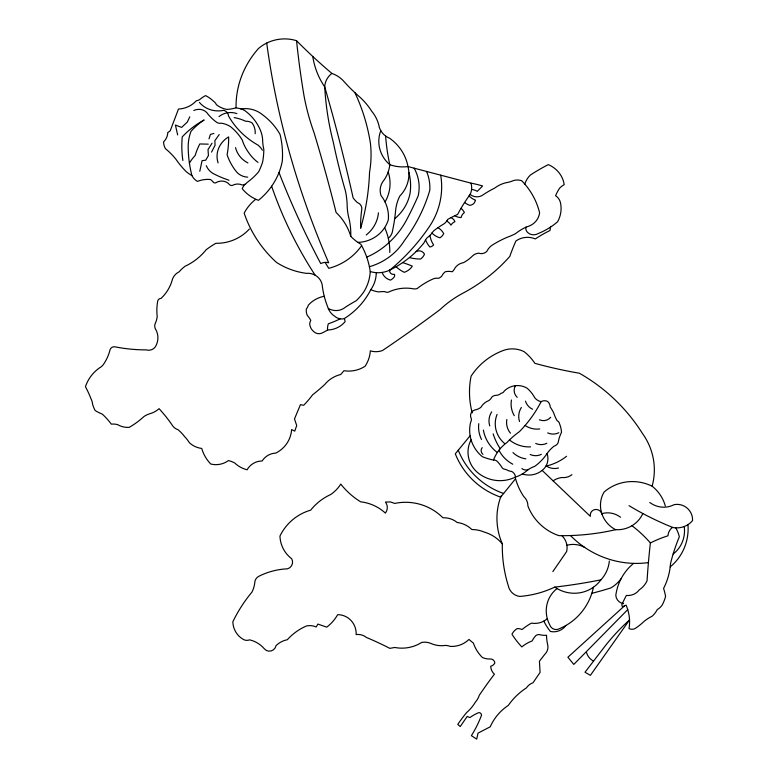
<?xml version="1.0" encoding="UTF-8"?>
<svg xmlns="http://www.w3.org/2000/svg" width="778" height="778" viewBox="0 0 778 778"><rect width="100%" height="100%" fill="white"/><g stroke="black" fill="none" stroke-linecap="round" stroke-linejoin="round"><path stroke-width="1.17" d="M550.591 226.437L550.007 230.502A127.611 121.806 20.4 0 0 535.342 238.914A19.411 18.468 9.2 0 0 515.872 241.044A256.808 240.558 27 0 0 509.765 256.468A167.173 157.03 -4.5 0 1 464.106 292.567A109.416 106.158 16.4 0 0 440.076 309.556A1209.177 971.294 -18.6 0 1 382.426 350.567A18.526 17.933 -6.5 0 1 370.318 350.849A32.044 31.062 -12.4 0 1 365.067 366.273A29.292 28.387 -10.6 0 1 343.964 370.717L340.754 374.5A28.737 28.105 -14.2 0 0 324.786 384.478A185.942 175.799 -20.9 0 1 312.561 394.845A90.812 87.243 -23.4 0 1 303.683 405.28L300.444 404.677L294.483 418.924L296.719 425.547L294.736 431.129L291.585 429.582A27.95 27.191 -29.8 0 1 275.723 453.117A16.532 16.173 -35.3 0 0 267.953 455.373A16.951 16.581 -35.3 0 0 262.147 460.994A16.902 16.503 -37.9 0 0 247.093 469.795A29.068 28.28 -32.5 0 1 234.664 462.949A27.6 26.792 -41.3 0 0 228.44 460.566A20.782 20.111 -35.5 0 1 210.721 463.989A39.153 37.996 -33.1 0 1 201.745 448.449A22.708 21.901 -34 0 1 189.307 442.604A41.205 39.532 -40.4 0 0 184.59 436.575A46.806 44.861 -40.6 0 0 177.948 429.641A10.941 10.513 -34.5 0 1 172.842 426.081A159.996 150.951 -46.4 0 0 159.062 408.674A21.385 20.393 -33.7 0 1 149.969 413.692A21.677 20.763 -37.1 0 0 143.979 416.512A76.4 72.15 -33.4 0 1 129.197 427.365A20.957 19.956 -35.5 0 1 117.702 424.671A16.182 15.404 -39 0 0 111.361 424.175A77.129 72.782 -42.7 0 0 102.268 414.1A45.678 43.335 -33 0 1 95.14 410.521A33.094 31.47 -34.6 0 1 92.572 404.122A15.132 14.296 -37.1 0 0 91.026 398.9A114.415 106.771 -41.4 0 0 85.444 386.685A36.43 34.621 -34.9 0 1 99.458 367.906A10.795 10.192 -33 0 0 103.6 364.221A44.249 41.555 -32.8 0 0 110.058 349.721A4.269 4.046 -31.6 0 1 114.697 346.774A157.049 146.653 -21.1 0 0 146.245 349.886A7.926 7.527 -29.4 0 0 155.357 346.813A18.244 17.301 -29.5 0 0 156.106 330.144A7.673 7.284 -27.4 0 1 155.085 323.755A21.152 19.995 -28.1 0 0 157.195 316.452A54.548 52 -23.1 0 1 157.701 301.203A3.2 3.024 -25.9 0 1 161.027 298.431A40.193 37.811 -25.6 0 0 172.512 278.991A12.983 12.292 -23.3 0 1 179.173 271.794A32.345 30.741 -22.5 0 1 185.057 266.271A56.055 52.525 -21.4 0 0 206.141 249.757A86.873 83.285 -19.6 0 1 215.876 243.29A41.827 39.308 -17.4 0 0 249.368 229.014M199.781 171.325L202.076 160.686L205.723 160.18L208.436 155.551L208.008 149.59L212.024 143.201M209 138.863L210.43 134.39L213.872 133.446M189.793 116.797L187.294 122.088L181.614 127.407L175.41 125.044L177.656 134.944M211.548 152.089L215.049 145.292L214.874 140.672L219.211 134.565M552.837 571.616L566.647 551.553A16.542 16.134 45.3 0 0 561.92 535.672M515.055 479.345L500.653 497.132A74.202 72.286 22.4 0 1 455.305 453.807L470.136 435.768M627.739 609.612L573.804 664.412L567.901 657.225L624.52 605.838M208.261 144.163L199.79 143.959A70.001 65.663 -13.4 0 0 195.161 155.512A40.048 37.519 -16.2 0 0 189.424 163.147M471.575 189.462A12.283 11.612 2.8 0 1 477.264 191.369L482.603 185.971A107.276 102.929 2.7 0 0 471.011 183.151L407.973 166.55A36.624 34.271 -3 0 1 389.797 164.693A33.872 31.742 -2.3 0 1 380.782 130.655M542.169 470.418L590.366 516.368A6.03 5.845 39.7 0 1 594.869 509.571A6.03 5.845 39.7 0 1 601.977 514.083M325.116 262.4L328.744 268.332A56.317 53.371 -10.6 0 0 361.634 245.634M376.26 272.66A31.315 29.992 -9.1 0 1 370.775 289.698A73.288 69.913 -12.7 0 1 344.44 318.474L345.111 321.654A22.766 21.91 -12 0 1 327.557 330.008A63.777 60.976 -14.4 0 1 322.812 332.653A7.255 7.002 -13.9 0 1 314.156 331.934A11.894 11.466 -13.4 0 1 309.683 323.463A18.332 17.7 -12.9 0 1 310.782 320.351A31.801 30.643 -18.5 0 0 307.174 315.236A14.208 13.673 -12.9 0 1 306.328 309.041A11.485 11.028 -15.1 0 0 308.351 305.132A27.57 26.598 -12.4 0 1 324.251 296.282M255.456 199.489A43.305 41.069 -13.6 0 0 244.166 213.143A126.999 119.676 -5.9 0 0 276.453 262.371A71.45 67.598 -10.1 0 0 306.318 273.331A15.074 14.442 -13.4 0 1 322.131 284.437A92.952 89.12 -1.5 0 0 328.316 308.458A15.006 14.422 -10.6 0 0 339.334 310.218A15.91 15.288 -10.7 0 0 345.743 306.95A239.352 236.259 32.8 0 1 356.324 300.639A59.459 56.755 -11.8 0 0 363.696 292.042A45.28 43.315 -11 0 0 370.25 271.551A84.413 80.737 -15.3 0 0 360.866 244.253A48.469 45.921 -4.3 0 1 350.752 236.337A73.19 69.427 -14.2 0 0 348.768 217.568A61.122 57.912 -2.4 0 1 347.212 206.909A89.82 84.744 -14.9 0 0 345.432 190.95A739.567 645.983 21.6 0 1 333.354 142.51A333.12 305.093 10.8 0 1 324.718 86.932A84.938 78.267 -3.4 0 1 312.785 56.473M350.752 236.337A58.058 55.277 -13.3 0 0 336.086 212.462A2545.402 1815.658 -50.2 0 0 313.952 132.386A267.467 245.683 6.1 0 1 304.033 95.859A1074.136 899.3 24.7 0 1 296.554 40.699A37.762 34.893 -10.1 0 0 258.568 48.421A95.208 88.566 -7.6 0 0 236.084 107.821A38.667 35.613 -13.3 0 1 226.894 109.426A22.825 21.084 -13.3 0 1 216.333 104.592A8.782 8.13 -15 0 0 213.6 101.286A35.837 33.191 -16.6 0 0 205.587 95.597A29.622 27.483 -14.7 0 0 199.693 99.565A9.2 8.48 -15.3 0 1 196.289 100.79A23.894 21.988 -16 0 1 178.483 109.037L170.226 130.762A15.949 14.724 -17.9 0 1 167.785 132.493A14.325 13.245 -18.6 0 1 163.613 141.849A15.453 14.344 -17.6 0 0 165.481 148.695A79.599 74.066 -23.4 0 1 175.906 159.218A97.756 90.734 -12.2 0 0 186.175 171.607A39.843 37.091 -15.7 0 0 191.894 175.575A15.531 14.51 -16.9 0 0 197.427 181.391A26.598 24.984 -18.1 0 1 210.468 179.494A17.135 16.046 -18.1 0 1 213.571 182.529A4.191 3.919 -16.7 0 0 215.535 182.937A10.415 9.774 -16.7 0 1 229.656 184.736A2.908 2.733 -15.8 0 0 232.515 185.368A10.367 9.735 -15.8 0 1 242.23 185.008A5.913 5.553 -15 0 0 247.025 182.558A64.72 60.139 -15.7 0 0 258.714 171.705A79.57 73.9 -17.2 0 0 262.604 162.096A78.957 73.424 -17.5 0 0 263.82 149.327A48.781 45.62 -9.4 0 1 262.672 141.188A32.151 29.963 -14.6 0 0 260.542 130.626A51.854 48.304 -15.9 0 0 244.273 110.223A31.772 29.574 -14.6 0 0 236.084 107.821M388.183 171.987A40.641 38.346 -7.2 0 1 385.052 201.988M315.139 275.179A438.656 400.184 11.9 0 1 271.639 186.234M388.31 238.292A12.681 12.069 -5 0 0 392.696 230.035A174.729 164.197 -17 0 0 395.603 210.624A44.171 41.905 0.4 0 1 399.795 196.075A34.144 32.18 -5.1 0 0 407.973 166.55A48.411 45.62 -6.3 0 0 389.632 138.241A18.701 17.476 -3.4 0 1 379.324 127.378A39.727 37.159 -7.4 0 0 371.563 111.03A74.445 69.709 -9.8 0 0 358.288 95.733A178.123 162.028 0.8 0 1 342.913 80.338A29.496 27.405 -8.2 0 0 331.866 73.414A548.247 471.915 6.3 0 1 296.554 40.699M384.672 227.614A62.648 59.75 -10.3 0 1 389.778 252.442M408.868 172.424A58.69 55.403 -7 0 1 410.074 193.275A46.009 43.442 -6 0 1 394.679 218.744M357.909 242.386A32.268 30.595 -6.9 0 0 388.358 219.591A37.577 35.662 -7.5 0 0 381.055 195.618A17.495 16.532 -3.3 0 1 382.65 181.916A35.418 33.298 -6.6 0 0 389.797 164.693A229.15 212.229 10.2 0 1 385.616 135.994M331.866 73.414A19.275 17.884 -6.7 0 0 324.718 86.932A2744.132 1918.305 -49.6 0 1 353.124 197.865A34.125 32.19 -4.6 0 0 357.365 202.572A6.885 6.525 -7 0 1 361.809 209.331A117.527 111.565 3.9 0 0 360.661 228.275A258.121 239.109 -21.9 0 0 369.54 172.269A116.194 108.696 -13.5 0 0 370.435 143.376A214.777 200.043 -19.9 0 0 354.963 92.728M378.439 212.832A33.512 31.762 -7.9 0 1 366.214 234.985M414.139 168.174A43.646 41.224 -5.1 0 1 418.204 195.803A376.941 342.826 -20.3 0 1 406.165 220.68A87.204 82.235 -8.8 0 1 388.3 243.203A74.445 70.331 -8.3 0 1 366.73 257.129M426.568 171.452A46.991 44.395 -4.5 0 1 429.806 190.299A167.221 156.388 -12.4 0 1 404.414 240.567A59.925 56.813 -7.3 0 1 369.394 266.718M440.698 175.167A78.014 73.677 -6.1 0 1 427.988 228.625A205.762 191.476 -12.6 0 1 389.554 270.306M370.25 271.551A25.995 24.808 -5.3 0 0 391.139 269.412A98.096 92.601 -7.5 0 0 423.961 242.901A29.778 28.436 2.1 0 1 426.85 238.058A45.348 42.975 -3.3 0 0 431.08 234.256A26.588 25.363 2.2 0 1 433.832 230.745A94.05 90.297 7.9 0 1 442.838 224.541A11.816 11.213 0.2 0 0 447.71 219.396A126.299 121.533 11.1 0 1 457.639 214.417A178.765 169.536 17.7 0 1 470.116 194.442A17.242 16.28 1.3 0 0 471.011 183.151M266.708 43.072A977.547 829.338 22.5 0 0 328.686 262.779A10.804 10.338 -11.1 0 0 320.721 263.557A961.53 815.432 20.4 0 1 279.001 172.56M469.027 195.939A18.39 17.33 3.4 0 0 475.446 200.15A10.289 9.725 2.3 0 1 473.919 203.389A7.119 6.73 2.6 0 1 469.795 205.343A18.925 17.855 3 0 1 464.602 202.475M461.023 208.319A12.594 11.942 1.6 0 1 464.369 212.589A8.5 8.072 3.1 0 0 461.13 217.558A12.283 11.631 2.1 0 1 454.79 215.73M450.987 217.626A7.42 7.051 1.3 0 1 454.916 221.662A9.171 8.714 2.3 0 0 450.948 225.163A13.459 12.808 0.6 0 0 446.786 221.001M437.995 227.682A15.239 14.519 -0.2 0 1 443.713 233.663A11.106 10.561 0 0 1 439.93 237.805A18.02 17.116 1 0 1 431.936 233.03M429.903 235.423A26.228 24.945 2.1 0 0 433.609 244.944A6.292 6 -0.3 0 1 429.864 247.005A26.18 24.906 1.6 0 1 425.556 239.945M416.172 251.518A6 5.738 -1.1 0 1 424.487 254.202A11.952 11.407 -1.8 0 1 420.616 259.035A39.133 37.188 -1.3 0 1 409.442 257.547M402.683 262.604A106.392 103.464 -8.1 0 1 412.321 266.144A15.259 14.588 -3.2 0 1 404.327 272.31A28.387 27.094 -1.4 0 1 396.148 266.708M389.564 270.199A3.978 3.802 -3.8 0 0 394.388 274.342A2.742 2.635 -4 0 1 394.349 276.715A10.318 9.89 -4.7 0 1 390.439 280.129A12.117 11.602 -3.8 0 1 382.134 272.426M470.116 194.442A10.328 9.744 3 0 0 483.897 194.267A105.293 100.362 11.5 0 1 494.643 188.13A30.342 28.689 6.5 0 1 505.651 182.811A34.67 32.472 4 0 0 513.781 180.486A12.72 11.991 6.2 0 1 521.698 180.72A73.317 69.65 3.1 0 1 539.601 212.793A17.758 16.776 7.1 0 1 526.405 226.943A54.849 52.223 11.9 0 0 515.493 233.692A57.912 54.596 3.8 0 1 507.771 237.037A106.878 102.57 15.4 0 0 491.793 245.401A17.291 16.484 7.1 0 0 486.863 251.343A7.566 7.206 4.8 0 1 478.742 253.181A9.929 9.482 5.1 0 0 472.382 256.069A37.762 35.924 1.1 0 1 463.523 262.653A12.623 12.088 4 0 0 454.897 268.186A11.466 10.96 1.6 0 1 452.213 271.755A16.075 15.434 2.5 0 0 445.308 271.736A12.185 11.689 2.9 0 0 441.846 276.005A8.548 8.188 0.7 0 1 438.413 278.329A9.219 8.859 1.2 0 0 433.375 278.825A71.946 69.66 6.2 0 0 417.329 288.434A6.866 6.594 -1.4 0 1 412.807 288.706A39.377 38.083 -2.2 0 0 388.446 292.149A4.24 4.075 -4.6 0 1 384.945 291.624A37.996 36.761 -5.4 0 0 378.429 291.915A34.845 33.328 -4.7 0 1 370.775 289.698M257.975 162.407A45.202 42.158 -10.8 0 1 248.172 151.924A46.233 43.111 -10.8 0 1 242.289 140.059A56.308 52.525 -17.6 0 0 230.58 126.726A23.496 21.881 -15.5 0 0 221.399 123.177A6.302 5.845 -14.6 0 1 217.062 122.564A47.584 43.976 -12.5 0 1 206.802 112.596A11.028 10.221 -15.9 0 0 193.8 110.486M255.203 133.699A18.769 17.476 -14.1 0 0 252.121 122.963A11.018 10.26 -13.5 0 0 245.605 121.232A43.772 40.874 -15.4 0 0 234.188 117.604M262.449 150.212A27.57 25.791 -14.7 0 0 258.199 145.223A83.47 77.236 -9.1 0 1 228.499 115.941A7.08 6.564 -14.5 0 0 223.782 110.33A24.789 22.883 -14 0 1 199.421 102.395M219.007 116.583A17.398 16.173 -14.3 0 1 236.901 113.627M247.735 177.18A16.192 15.152 -14 0 1 236.92 172.337A61.987 57.883 -11 0 1 227.098 154.754A96.044 88.77 -19.9 0 0 228.644 136.918A23.573 22.027 -14.4 0 0 218.093 162.874M247.91 162.942A26.092 24.351 -12.8 0 1 235.52 147.616M228.995 180.243A107.325 99.283 -11.2 0 1 212.589 173.231A18.74 17.495 -15.5 0 1 206.277 165.695M191.894 175.575A137.229 128.477 -8.5 0 1 188.179 146.896A49.607 46.272 -14.3 0 1 190.95 131.394A63.426 59.381 -14.9 0 1 204.147 119.977A83.071 78.024 -15.1 0 0 182.246 136.879A112.46 105.176 -10.6 0 0 182.869 160.482M240.888 108.939A26.987 25.139 -13.6 0 1 262.604 114.794A69.456 64.905 -16.1 0 1 280.022 134.38A95.461 88.877 -17.6 0 1 282.278 161.211A68.425 63.786 -15.8 0 1 258.422 200.335A39.766 37.295 -12.5 0 1 242.191 188.665A19.829 18.672 -14.2 0 1 244.895 184.337M328.316 308.458A16.085 15.482 -10 0 0 334.657 316.199A10.056 9.686 -10.4 0 0 340.365 318.756A5.961 5.738 -10.5 0 0 344.44 318.474M340.365 318.756A103.61 98.31 -12.7 0 1 328.374 323.784A15.366 14.85 -10.9 0 0 327.557 330.008M525.977 227.147A5.923 5.602 8.4 0 0 527.844 232.641A8.402 7.955 8.5 0 0 538.259 233.507A70.02 65.799 5.2 0 0 557.554 221.808A30.099 28.416 7.7 0 0 560.461 202.708A11.777 11.096 8.9 0 0 555.58 195.696A52.564 49.393 13 0 1 559.625 188.159A20.014 18.808 10.5 0 1 564.196 184.658A26.841 25.246 7.5 0 0 548.286 164.605A224.327 213.026 24.1 0 0 530.47 174.953A23.7 22.28 8.3 0 0 524.8 184.094M543.812 621.126A59.361 57.397 51 0 0 550.357 631.454A15.881 15.434 56.5 0 0 565.888 625.493M591.834 593.303A311.122 298.227 9.3 0 0 610.944 587.896A36.547 35.409 45.7 0 0 621.107 578.696M519.529 421.53A17.242 16.756 22.1 0 1 521.377 407.468M558.818 432.743A12.681 12.292 24.3 0 1 547.712 432.908M541.352 454.342A12.711 12.38 25.7 0 1 530.207 454.498M528.544 469.435A6.35 6.205 28.3 0 1 521.921 468.58M482.944 454.323A4.824 4.736 21 0 1 482.185 447.651M517.195 397.354A9.822 9.531 17.8 0 1 515.415 385.674M546.837 443.285A12.691 12.341 24.6 0 1 535.711 443.441M532.599 409.228A12.847 12.448 20 0 1 525.49 401.156M525.831 458.826A22.329 21.765 24.1 0 1 512.974 452.582M550.698 417.29A9.599 9.307 22.1 0 1 539.436 419.789M539.738 428.941A20.413 19.82 21.2 0 1 525.101 425.469M530.557 446.873A30.167 29.34 21.4 0 1 509.473 439.949M512.809 464.213A31.704 30.906 23.9 0 1 498.97 450.238M510.456 433.21A17.242 16.795 21.6 0 1 506.828 419.517M489.761 425.945A17.213 16.795 19.2 0 1 491.677 411.863M514.277 415.656A23.34 22.65 20.4 0 1 511.467 399.999M481.494 439.434A28.572 27.891 20.2 0 1 478.771 423.66M504.669 443.567A26.102 25.431 21.5 0 1 497.045 414.46M500.215 448.702A58.885 57.115 23.5 0 1 493.155 433.861M497.346 452.514A35.953 35.039 21.2 0 1 483.381 430.059M503.619 493.476A74.173 72.198 22.2 0 1 458.271 450.199M571.947 474.638A13.693 13.304 31 0 1 561.979 477.517A20.179 19.635 36.3 0 0 553.09 480.833M558.497 468.006A14.665 14.257 28.9 0 1 546.341 466.041M566.559 456.268A52.466 50.988 21.7 0 1 545.932 466.139M515.454 477.867A6.652 6.516 29.4 0 0 511.7 471.468A18.001 17.602 25.3 0 1 508.18 470.602A10.688 10.493 29.2 0 0 504.611 469.192A3.589 3.511 26.5 0 1 502.111 467.685A37.111 36.615 26.9 0 0 496.996 461.169A4.911 4.824 25 0 0 493.485 460.061A60.139 58.545 16.7 0 1 482.331 456.696A34.796 33.989 20.3 0 1 470.602 422.289A5.32 5.213 12.7 0 0 471.264 418.506A6.059 5.923 14.1 0 1 474.891 409.938A13.352 13.022 11.4 0 0 480.911 407.312A15.628 15.259 16.8 0 1 488.672 400.651A8.402 8.188 12.9 0 0 491.754 397.169A6.701 6.525 15.5 0 1 495.742 395.341A7.605 7.401 14 0 0 501.149 393.221A4.026 3.919 14.8 0 0 503.454 392.209A9.035 8.782 16.9 0 1 505.729 389.749A18.536 18.02 18.5 0 1 527.095 388.173A33.493 32.647 18 0 1 534.729 397.704A10.503 10.172 19.9 0 0 541.118 401.652A6.71 6.506 21.8 0 1 547.624 401.467A7.702 7.469 21.5 0 1 550.211 407.04A46.962 45.834 21.5 0 1 553.644 412.807A39.989 38.511 24.9 0 0 557.223 420.83A3.715 3.598 24.8 0 1 559.47 423.543A29.943 29.165 24 0 1 561.521 432.286A37.256 35.992 30.5 0 0 558.196 442.526A6.623 6.438 26.6 0 1 554.024 446.164A37.5 36.371 33.3 0 0 547.041 453.564A15.472 15.093 27.9 0 1 541.653 470.797A21.249 20.743 26.8 0 1 522.281 473.996M547.041 453.564A50.551 49.345 19.7 0 1 534.7 466.372A24.925 24.322 34.2 0 0 526.405 471.108A33.58 32.851 22.8 0 1 515.454 477.06A34.563 33.833 22.3 0 1 477.274 472.285A26.919 26.394 22.6 0 1 471.089 439.862M493.485 460.061A40.164 39.24 30.6 0 1 506.974 442.488A89.976 87.437 37.5 0 1 519.412 431.654A126.182 122.409 1.3 0 0 541.118 401.652M593.556 661.096A13.061 12.584 57.1 0 1 586.563 652.616M684.222 526.521A31.169 29.914 41.5 0 1 673.135 554.024M687.956 524.43A52.564 50.57 41.2 0 1 670.208 566.88M675.79 527.854A33.211 31.898 43.1 0 1 679.34 536.771A201.998 187.313 46.5 0 0 670.529 563.515A66.558 64.35 45.4 0 1 663.576 588.431A57.027 54.985 51.4 0 1 665.579 596.425A42.732 41.146 48.4 0 1 662.204 605.002A15.716 15.074 49 0 1 657.293 609.544A24.468 23.515 49.6 0 1 652.12 616.225A49.14 46.787 54.1 0 0 644.135 621.321A66.801 64.632 47.8 0 1 635.101 628.536A7.148 6.866 52.4 0 1 629.032 628.614A41.555 40.155 54.5 0 0 626.086 605.128L622.439 606.791L621.797 604.992A109.98 104.067 51.6 0 1 626.387 595.452A15.035 14.481 47.9 0 0 639.302 589.841A23.992 23.107 46.7 0 0 647.053 580.816A890.586 751.14 44.6 0 1 650.379 542.956A115.591 112.12 55.4 0 0 631.96 525.724M650.379 542.956A131.89 124.908 52.5 0 1 667.981 535.789A12.137 11.602 42.2 0 1 672.523 527.358M623.567 603.631A8.665 8.334 49.7 0 1 615.816 595.296A53.381 51.027 49.3 0 1 633.613 563.369M566.909 545.281A23.739 23.058 48 0 1 584.677 547.411M648.414 562.601A89.801 86.358 35 0 1 570.469 535.546M609.349 560.996A33.697 32.734 46.2 0 1 600.927 579.834A34.378 33.405 46.6 0 1 554.733 587.108A100.712 98.835 33.9 0 1 519.646 596.434A13.284 13.002 53.9 0 1 508.297 585.766A132.172 127.252 44.1 0 1 502.335 543.89A64.029 62.376 40.1 0 1 501.061 496.033M600.927 579.834A524.032 485.657 2 0 1 554.733 587.108M593.429 587.225A59.809 58.428 50.9 0 1 559.8 628.536A6.895 6.691 57.1 0 1 549.501 624.374A29.263 28.348 54.3 0 1 557.048 588.567M502.335 543.89A36.508 36.012 55.5 0 0 484.431 532.142A32.073 31.655 54.2 0 0 471.828 529.526A24.877 24.633 51.5 0 0 457.231 522.505A21.103 20.938 48.9 0 0 442.915 517.778A53.001 52.758 79.9 0 0 394.767 503.424L390.43 501.946L385.47 502.053A9.073 9.035 -26.2 0 1 385.392 513.101A44.346 44.006 -59.5 0 0 360.652 501.829A76.215 75.096 -2.5 0 1 340.774 484.091A34.592 33.989 -30.5 0 1 330.669 494.536A53.954 53.526 -57.6 0 0 310.675 510.154A48.829 48.187 -58.6 0 0 279.954 536.061A30.109 29.681 -50.3 0 0 291.711 558.75A6.885 6.749 -56.5 0 1 287.52 568.825A72.373 70.555 -70.8 0 0 258.87 576.274A7.342 7.167 -58.9 0 0 254.746 582.887A27.6 26.812 -56.3 0 1 251.955 592.116A142.909 139.252 -85.6 0 0 232.836 621.768A21.376 20.782 -64.2 0 0 242.58 638.952A7.751 7.527 -65.2 0 0 249.631 639.847A29.681 28.689 -68.8 0 1 264.267 648.706A6.885 6.691 -68.9 0 0 276.093 645.565A22.863 22.241 -73.6 0 1 287.306 639.72A56.142 54.655 -80.2 0 1 306.415 625.989A16.202 15.823 -74 0 1 316.199 627L317.901 624.073L326.702 627.156A39.474 38.735 -65.8 0 0 337.671 614.649A19.09 18.721 -78 0 1 356.139 634.566A14.043 13.761 -83.7 0 1 366.535 637.513A349.682 325.525 -82.7 0 1 389.788 648.356L394.777 647.471A38.083 37.577 85.8 0 0 421.647 642.453A17.135 16.766 81.3 0 1 430.322 643.202A27.123 26.685 74.3 0 0 445.347 645.439A13.965 13.654 77.1 0 1 450.18 646.382A25.353 24.915 72.1 0 0 468.949 639.438L473.384 643.114A36.089 35.224 63.7 0 0 482.35 657.468A17.923 17.505 67.4 0 0 490.344 658.976A4.367 4.25 69.7 0 1 494.837 662.963A6.389 6.224 69.5 0 1 490.724 666.231A10.834 10.542 68.4 0 0 494.409 674.186A523.39 471.439 63.2 0 0 479.306 695.231A20.102 19.557 76.3 0 1 475.407 702.116A43.364 42.275 79.3 0 1 466.664 712.531A143.006 135.751 70.7 0 0 457.775 724.454L460.245 726.535L467.218 716.402L469.883 717.598A44.667 42.946 75.2 0 1 478.655 712.667A2.499 2.422 75.1 0 1 481.485 715.303A109.805 107.208 -89.7 0 1 471.38 735.667L476.7 739.1L478.032 733.119L490.218 726.817A52.184 50.055 70.7 0 1 508.297 705.422A69.757 66.772 68.1 0 1 526.424 687.888A14.033 13.547 66.8 0 1 532.998 682.773L540.068 672.445L539.436 661.183L544.911 654.21A10.163 9.861 61.9 0 0 547.702 644.806A39.085 37.752 56.7 0 1 546.555 635.256A19.246 18.721 57.3 0 1 540.078 634.751A5.222 5.076 60.9 0 0 535.847 635.587A25.888 25.061 61 0 0 532.152 640.926A38.171 36.916 64.3 0 0 521.814 646.917A79.288 76.886 51.6 0 1 511.982 634.235A13.741 13.372 62.6 0 1 517.195 628.624A9.813 9.56 63.1 0 1 522.038 629.567A61.277 59.147 62.9 0 1 531.452 623.129A19.771 19.285 56.3 0 0 547.304 618.685M642.842 513.529A29.379 28.348 37.9 0 1 615.661 529.692A230.22 220.232 14.5 0 1 558.867 535.643A49.452 48.032 35.4 0 1 527.912 506.001A12.594 12.351 36.3 0 0 523.711 496.481A61.919 60.062 31.5 0 1 515.435 478.295M615.661 529.692A27.094 26.102 38.7 0 1 604.107 492.027A44.891 43.208 41.1 0 1 652.11 486.172A36.974 35.603 39.7 0 1 665.297 505.943M629.013 505.661A278.514 258.85 24 0 0 673.009 527.552A21.677 20.714 39.1 0 0 692.527 520.608A15.045 14.383 40.4 0 0 673.991 504.708A22.698 21.726 36.7 0 1 649.766 502.471M652.11 486.172A62.969 60.927 32.8 0 0 642.414 433.404A176.003 173.28 40.1 0 0 579.347 373.216A411.922 372.905 8.4 0 1 534.865 363.316A49.043 47.711 13.8 0 0 524.061 351.627A25.742 24.945 14.8 0 0 502.267 350.868A67.958 66.062 20.7 0 0 471.098 376.173A84.481 81.69 21 0 0 472.217 412.865M601.841 513.645A21.113 20.403 42.2 0 1 620.562 517.253M629.538 619.949L590.405 675.333L584.998 672.25L604.37 647.004A233.293 216.712 58.5 0 1 629.538 619.949"/></g></svg>
